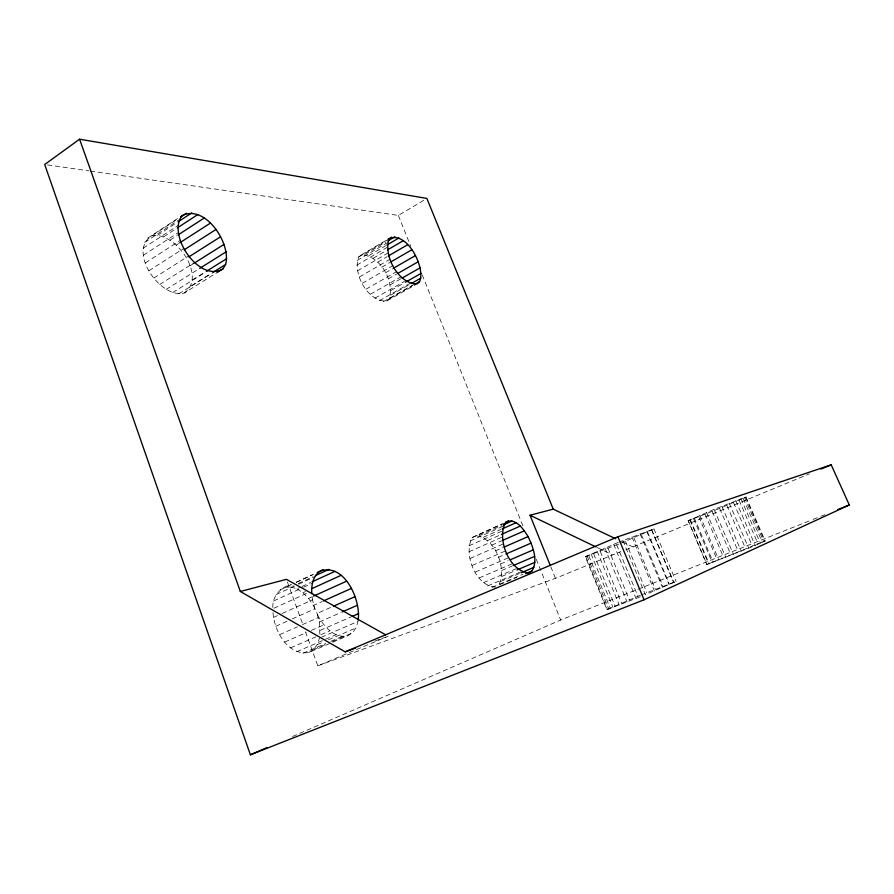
<?xml version="1.0" encoding="UTF-8"?>
<svg xmlns="http://www.w3.org/2000/svg" width="894" height="894" viewBox="0 0 894 894"><rect width="100%" height="100%" fill="white"/><g stroke="black" fill="none" stroke-linecap="round" stroke-linejoin="round"><path stroke-width="0.67" stroke-dasharray="4.47 3.35" d="M495.667 587.112C475.597 586.341 462.868 553.755 472.345 537.473L502.037 523.772M386.733 300.999L389.214 298.775C394.712 281.431 380.386 255.315 361.344 254.924L358.729 256.958C352.27 273.463 367.903 302.206 386.733 300.999L416.045 284.493M319.851 634.204L319.359 621.978L317.012 613.507L332.277 606.735M272.826 607.495C272.29 596.019 280.671 587.302 291.265 584.452M499.344 583.849C506.317 566.55 495.254 538.043 475.429 535.674M184.119 293.053C207.442 276.984 175.693 231.345 152.103 235.725C126.859 250.588 160.216 299.155 184.119 293.053L217.723 272.234M272.983 612.502C274.19 630.717 287.477 655.771 308.709 652.519L347.777 635.779L352.482 632.874L355.98 627.957L358.069 621.375L321.985 636.986M308.709 652.519L313.57 649.569L317.236 644.63L319.493 638.07M688.145 520.733L714.082 509.412L746.009 496.975L765.219 541.004L748.691 548.111L706.796 564.516L688.145 520.733L719.681 508.429L746.009 496.975M618.257 542.412L585.268 556.705L606.892 609.619L640.473 595.236M147.666 238.15L177.526 218.572M152.103 235.725L177.269 219.22M144.605 242.419L179.18 219.779M157.567 235.267L176.956 222.584M143.141 248.241L177.85 225.601M163.691 236.787L176.207 228.629M143.398 255.248L178.23 232.641M170.05 240.14L176.856 235.725M145.376 262.914L180.309 240.397M176.219 245.101L178.565 243.593M148.952 270.714L183.952 248.308M153.857 278.068L188.902 255.807M159.724 284.448L194.791 262.344M189.93 265.853L193.462 263.629M166.15 289.399L201.184 267.474M192.322 280.079L205.363 271.955M172.654 292.595L207.62 270.815M191.104 285.901L210.649 273.776M178.778 293.835L213.655 272.189M90.294 171.078L398.378 215.42L424.505 199.854M361.344 254.924L386.912 239.871M358.729 256.958L389.046 239.111M364.797 254.466L385.649 242.207M357.142 260.456L387.56 242.587M368.853 255.606L385.672 245.738M356.706 265.194L387.236 247.325M373.223 258.243L385.213 251.236M357.477 270.848L388.097 253.002M377.614 262.199L387.203 256.623M359.399 277.017L390.086 259.226M381.749 267.183L390.13 262.333M362.338 283.264L393.081 265.552M385.359 272.882L392.555 268.736M366.093 289.142L396.858 271.519M388.208 278.917L396.612 274.112M370.373 294.238L401.138 276.715M390.108 284.895L400.948 278.738M374.899 298.183L404.446 281.431M390.946 290.438L404.222 282.917M379.335 300.708L410 283.387M390.644 295.176L408.804 284.918M383.37 301.669L413.956 284.437M389.214 298.775L412.302 285.778M620.447 543.384L654.017 528.902L619.419 541.943M622.883 540.535L645.367 594.7L676.11 581.435L641.736 594.722M706.796 564.516L765.219 541.004M296.205 582.173L313.492 574.194M280.079 589.884L291.232 584.732M296.193 582.441L312.308 574.998M285.085 587.302L290.829 586.945L293.299 585.816M298.216 583.547L313.001 576.742M276.157 594.532L297.322 584.788M298.574 584.218L314.755 576.764M290.829 586.945L296.92 588.8L300.73 587.045M302.004 586.464L310.888 582.396M273.62 600.98L302.384 587.816M303.636 587.235L312.386 583.234M296.92 588.8L302.954 592.7L305.491 591.549M273.922 608.233L306.575 593.381M302.954 592.7L308.542 598.388L312.341 596.667M273.396 617.441L280.951 614.033M282.213 613.463L312.475 599.829L312.229 597.337M308.542 598.388L313.325 605.473L322.209 601.494M472.345 537.473L504.138 523.269M275.754 626.292L287.13 621.207M292.193 618.95L314.956 608.792L312.475 599.829M479.173 535.618L501.914 525.471M470.143 540.926L503.322 526.13M483.308 537.283L500.953 529.438M468.97 545.809L502.283 531.025M487.554 540.557L500.148 534.992M279.587 634.706L297.333 626.873M302.407 624.627L318.879 617.352C324.745 627.264 334.982 638.774 347.777 635.779M468.925 551.81L502.361 537.037M491.655 545.206L501.724 540.781M319.359 621.978L341.039 612.446M470.032 558.493L503.579 543.787M284.627 642.082L306.195 632.639M311.268 630.415L323.963 624.861M495.321 550.916L502.875 547.609M320.208 630.348L350.94 616.949M472.222 565.41L505.859 550.76M498.338 557.32L504.641 554.582M290.494 647.871L315.873 636.863M320.946 634.662L329.83 630.806M292.528 736.5L560.672 620.034L811.763 519.917M475.34 572.048L509.032 557.487M296.763 651.681L336.043 634.74M500.495 563.991L508.083 560.728M317.236 644.63L323.494 641.937M328.489 639.78L355.98 627.957M302.977 653.257L325.74 643.49M330.791 641.322L342.178 636.439M479.162 577.937L512.865 563.477M313.57 649.569L327.383 643.646M332.4 641.49L352.482 632.874M501.657 570.517L511.804 566.181M483.408 582.664L517.101 568.293M501.735 576.462L515.737 570.506M487.778 585.883L521.425 571.601M500.718 581.424L519.883 573.3M491.968 587.392L523.046 574.25M499.936 584.52L516.609 577.468M305.457 631.756L317.828 665.829L388.186 636.215M317.828 665.829L555.453 578.34L620.861 551.587M625.811 549.788L809.338 473.909M585.268 556.705L619.196 543.898M606.892 609.619L640.707 596.589M813.059 519.403L819.53 516.821M820.826 516.307L827.296 513.726M375.156 640.953L385.571 637.154M47.46 164.909L88.908 170.877M622 541.742L633.254 547.083M597.248 547.564L612.178 554.738M313.325 605.473L318.879 617.352M745.574 497.321L764.672 541.093M744.445 497.444L763.755 541.719M743.205 498.45L762.18 541.965M740.97 498.718L760.347 543.217M739.103 500.271L757.944 543.574M735.784 500.707L755.206 545.396M733.549 502.651L752.267 545.776M729.258 503.277L748.691 548.111M726.934 505.434L745.54 548.435M721.849 506.25L741.249 551.151M719.681 508.429L738.209 551.374M714.082 509.412L733.426 554.314M712.261 511.457L730.744 554.392M706.551 512.53L725.805 557.375M705.154 514.307L723.604 557.32M699.767 515.38L718.91 560.091M698.806 516.81L717.267 559.946M694.225 517.771L713.244 562.281M693.632 518.799L712.127 562.114M690.302 519.515L709.188 563.812M689.989 520.14L708.562 563.678M688.235 520.531L706.998 564.561M653.883 528.712L676.132 581.614M651.827 530.03L673.741 582.206M651.402 529.494L673.774 582.754M647.502 531.997L669.248 583.86M646.675 531.192L669.148 584.788M641.378 534.668L662.968 586.274M640.026 533.729L662.555 587.604M633.868 537.853L655.313 589.28M631.902 536.914L654.43 590.99M625.454 541.339L646.787 592.677M616.681 544.915L637.936 596.264M613.63 544.301L636.036 598.477M608.11 548.357L629.331 599.796M604.836 547.955L627.119 602.042M600.276 551.43L621.486 603.048M597.125 551.229L619.251 605.115M593.672 553.956L614.938 605.83M591.057 553.889L613.016 607.507M588.755 555.755L610.11 607.954M587.023 555.755L608.803 609.038M585.883 556.705L607.35 609.25M550.782 566.751L555.453 578.34M398.378 215.42L410.827 246.453M422.225 274.883L523.336 526.968M536.299 559.286L560.672 620.034M287.399 581.972L303.088 625.208"/><path stroke-width="1.34" d="M391.561 237.133L389.046 239.111C383.269 255.773 398.478 284.281 417.219 283.834L419.588 281.666C425.946 267.082 406.088 229.155 388.074 239.19M358.159 620.078C361.187 599.259 343.084 559.387 317.202 572.484M508.373 520.945L505.412 522.699C496.662 539.306 509.278 571.456 529.147 572.965L532.008 570.964C538.244 560.18 533.036 546.871 528.063 536.601C523.672 529.349 515.726 517.436 505.836 522.074M225.601 264.49C231.457 243.66 205.553 204.1 182.119 215.566C166.709 235.111 199.474 283.174 222.941 268.882L225.601 264.49L212.951 272.346M79.588 139.196L44.7 164.507L250.387 754.804L644.049 599.785L849.3 504.954L831.185 464.824L617.922 536.758L345.196 651.849L240.33 591.482L79.588 139.196L426.885 198.434L553.241 509.144L615.742 538.78M180.7 216.974L186.421 213.219M178.096 221.846L191.785 212.895M177.336 227.892L197.82 214.549M177.995 234.988L204.123 218.069M179.75 242.833L210.269 223.187M184.175 249.817L215.879 229.546M188.846 256.891L220.583 236.754M194.646 262.881L224.092 244.33M200.189 268.066L226.182 251.795M206.548 271.217L226.696 258.668M217.175 272.458L222.941 268.882M387.962 240.844L394.913 236.754M386.878 245.034L398.892 237.994M387.616 249.839L403.205 240.732M388.398 255.93L407.563 244.777M391.337 261.64L411.698 249.862M393.751 268.055L415.33 255.639M397.819 273.419L418.224 261.752M402.144 278.045L420.202 267.787M405.429 282.236L421.119 273.352M411.229 283.554L420.918 278.09M414.727 284.404L419.588 281.666M323.371 569.623C313.716 572.886 310.967 584.486 311.85 593.594M315.459 575.602L329.003 569.366M312.151 581.815L335.004 571.333M311.827 588.654L340.994 575.367M313.615 596.086L346.57 581.189M323.483 600.924L351.398 588.408M503.177 524.901L512.016 520.956M502.216 528.879L516.073 522.711M333.54 606.166L355.164 596.566M501.4 534.433L520.286 526.074M502.976 540.222L524.365 530.812M342.324 611.887L357.622 605.149M504.138 547.061L528.063 536.601M352.214 616.391L358.617 613.597M505.903 554.034L531.125 543.083M250.387 754.804L266.993 747.585M510.608 559.633L533.372 549.832M513.078 565.634L534.634 556.403M517.011 569.959L534.836 562.382M521.168 572.763L533.942 567.344M525.594 573.68L532.008 570.964M820.904 469.093L831.185 464.824M837.656 509.602L849.3 504.954M345.196 651.849L355.611 648.061M240.33 591.482L286.438 579.346L385.761 634.852M550.268 565.466L530.041 515.246L553.241 509.144M530.041 515.246L596.007 546.96M617.922 536.758L644.049 599.785"/></g></svg>
